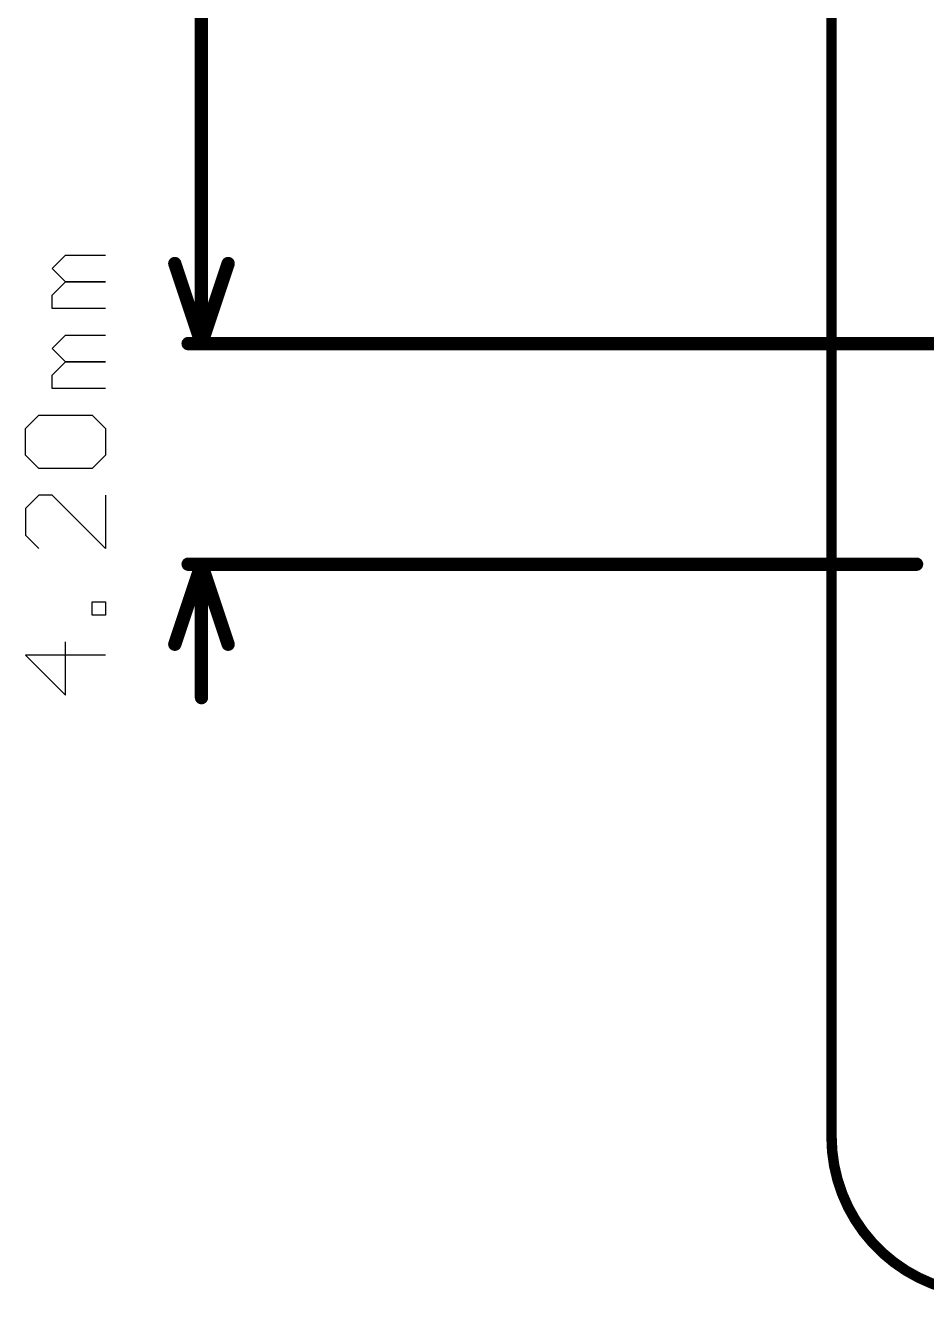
# Model space of a CAD drawing. Extents: x -35.4 to 28.3, y -0.1 to 87.5.
# Drawn here: x -35.35 to -18.19, y -0.1 to 24.16 of the extents above; entities that cross this region are included whole.
import ezdxf

# ---------------------------------------------------------------- set-up
doc = ezdxf.new("R2010")
doc.units = 0
doc.layers.add('MECHANICAL1', color=6, linetype='CONTINUOUS')
doc.layers.add('TOPOVERLAY', color=2, linetype='CONTINUOUS')

msp = doc.modelspace()

# ---------------------------------------------------------------- linework, layer by layer
at = {"layer": 'MECHANICAL1'}
for p, q in [((-34.844, 19.529), (-34.59, 19.783)), ((-34.59, 19.783), (-33.828, 19.783)), ((-34.59, 19.275), (-34.844, 19.529)), ((-34.844, 19.021), (-34.59, 19.275)), ((-34.59, 19.275), (-33.828, 19.275)), ((-33.828, 19.275), (-34.59, 19.275)), ((-34.844, 18.768), (-34.844, 19.021)), ((-33.828, 18.768), (-34.844, 18.768)), ((-34.844, 18.006), (-34.59, 18.26)), ((-34.59, 18.26), (-33.828, 18.26)), ((-34.59, 17.752), (-34.844, 18.006)), ((-34.844, 17.498), (-34.59, 17.752)), ((-34.59, 17.752), (-33.828, 17.752)), ((-33.828, 17.752), (-34.59, 17.752)), ((-34.844, 17.244), (-34.844, 17.498)), ((-33.828, 17.244), (-34.844, 17.244)), ((-35.352, 16.482), (-35.098, 16.736)), ((-35.098, 16.736), (-34.082, 16.736)), ((-34.082, 16.736), (-33.828, 16.482)), ((-35.352, 15.974), (-35.352, 16.482)), ((-33.828, 16.482), (-33.828, 15.974)), ((-35.098, 15.721), (-35.352, 15.974)), ((-33.828, 15.974), (-34.082, 15.721)), ((-34.082, 15.721), (-35.098, 15.721)), ((-35.098, 15.213), (-35.352, 14.959)), ((-34.844, 15.213), (-35.098, 15.213)), ((-33.828, 14.197), (-34.844, 15.213)), ((-33.828, 15.213), (-33.828, 14.197)), ((-35.352, 14.959), (-35.352, 14.451)), ((-35.352, 14.451), (-35.098, 14.197)), ((-34.082, 12.927), (-34.082, 13.181)), ((-34.082, 13.181), (-33.828, 13.181)), ((-33.828, 13.181), (-33.828, 12.927)), ((-33.828, 12.927), (-34.082, 12.927)), ((-34.59, 11.404), (-34.59, 12.42)), ((-33.828, 12.166), (-35.352, 12.166)), ((-35.352, 12.166), (-34.59, 11.404))]:
    msp.add_line(p, q, dxfattribs=at)
at = {"layer": 'MECHANICAL1', "const_width": 0.254}
for points in [[(-32, 18.1), (-32, 38.413)], [(-32, 18.1), (-32, 20.64)], [(-32.508, 19.624), (-32, 18.1)], [(-32.508, 19.624), (-32, 18.1)], [(-32, 18.1), (-31.492, 19.624)], [(-32, 18.1), (-31.492, 19.624)], [(-32.254, 18.1), (-16.381, 18.1)], [(-32.254, 18.1), (-18.381, 18.1)], [(-32.508, 12.376), (-32, 13.9)], [(-32.254, 13.9), (-18.381, 13.9)], [(-32, 11.36), (-32, 13.9)], [(-32, 13.9), (-31.492, 12.376)]]:
    msp.add_lwpolyline(points, dxfattribs=at)
at = {"layer": 'MECHANICAL1', "const_width": 0.127}
for points in [[(-32.063, 20.64, 1), (-31.936, 20.64, 1)], [(-32.571, 19.624, 1), (-32.444, 19.624, 1)], [(-32.571, 19.624, 1), (-32.444, 19.624, 1)], [(-31.555, 19.624, 1), (-31.428, 19.624, 1)], [(-31.555, 19.624, 1), (-31.428, 19.624, 1)], [(-32.317, 18.1, 1), (-32.19, 18.1, 1)], [(-32.317, 18.1, 1), (-32.19, 18.1, 1)], [(-32.063, 18.1, 1), (-31.936, 18.1, 1)], [(-32.063, 18.1, 1), (-31.936, 18.1, 1)], [(-32.063, 18.1, 1), (-31.936, 18.1, 1)], [(-32.063, 18.1, 1), (-31.936, 18.1, 1)], [(-32.063, 18.1, 1), (-31.936, 18.1, 1)], [(-32.063, 18.1, 1), (-31.936, 18.1, 1)], [(-18.444, 18.1, 1), (-18.317, 18.1, 1)], [(-32.317, 13.9, 1), (-32.19, 13.9, 1)], [(-32.063, 13.9, 1), (-31.936, 13.9, 1)], [(-32.063, 13.9, 1), (-31.936, 13.9, 1)], [(-32.063, 13.9, 1), (-31.936, 13.9, 1)], [(-18.444, 13.9, 1), (-18.317, 13.9, 1)], [(-32.571, 12.376, 1), (-32.444, 12.376, 1)], [(-31.555, 12.376, 1), (-31.428, 12.376, 1)], [(-32.063, 11.36, 1), (-31.936, 11.36, 1)]]:
    msp.add_lwpolyline(points, format="xyb", close=True, dxfattribs=at)
at = {"layer": 'TOPOVERLAY', "const_width": 0.2}
msp.add_lwpolyline([(-20, 3), (-20, 69)], dxfattribs=at)
at = {"layer": 'TOPOVERLAY', "const_width": 0.1}
msp.add_lwpolyline([(-20.05, 3, 1), (-19.95, 3, 1)], format="xyb", close=True, dxfattribs=at)
msp.add_lwpolyline([(-20.05, 3, 1), (-19.95, 3, 1)], format="xyb", close=True, dxfattribs=at)
at = {"layer": 'TOPOVERLAY', "const_width": 0.2}
msp.add_lwpolyline([(-17, 0, -0.414214), (-20, 3)], format="xyb", dxfattribs=at)

doc.saveas('drawing.dxf')
